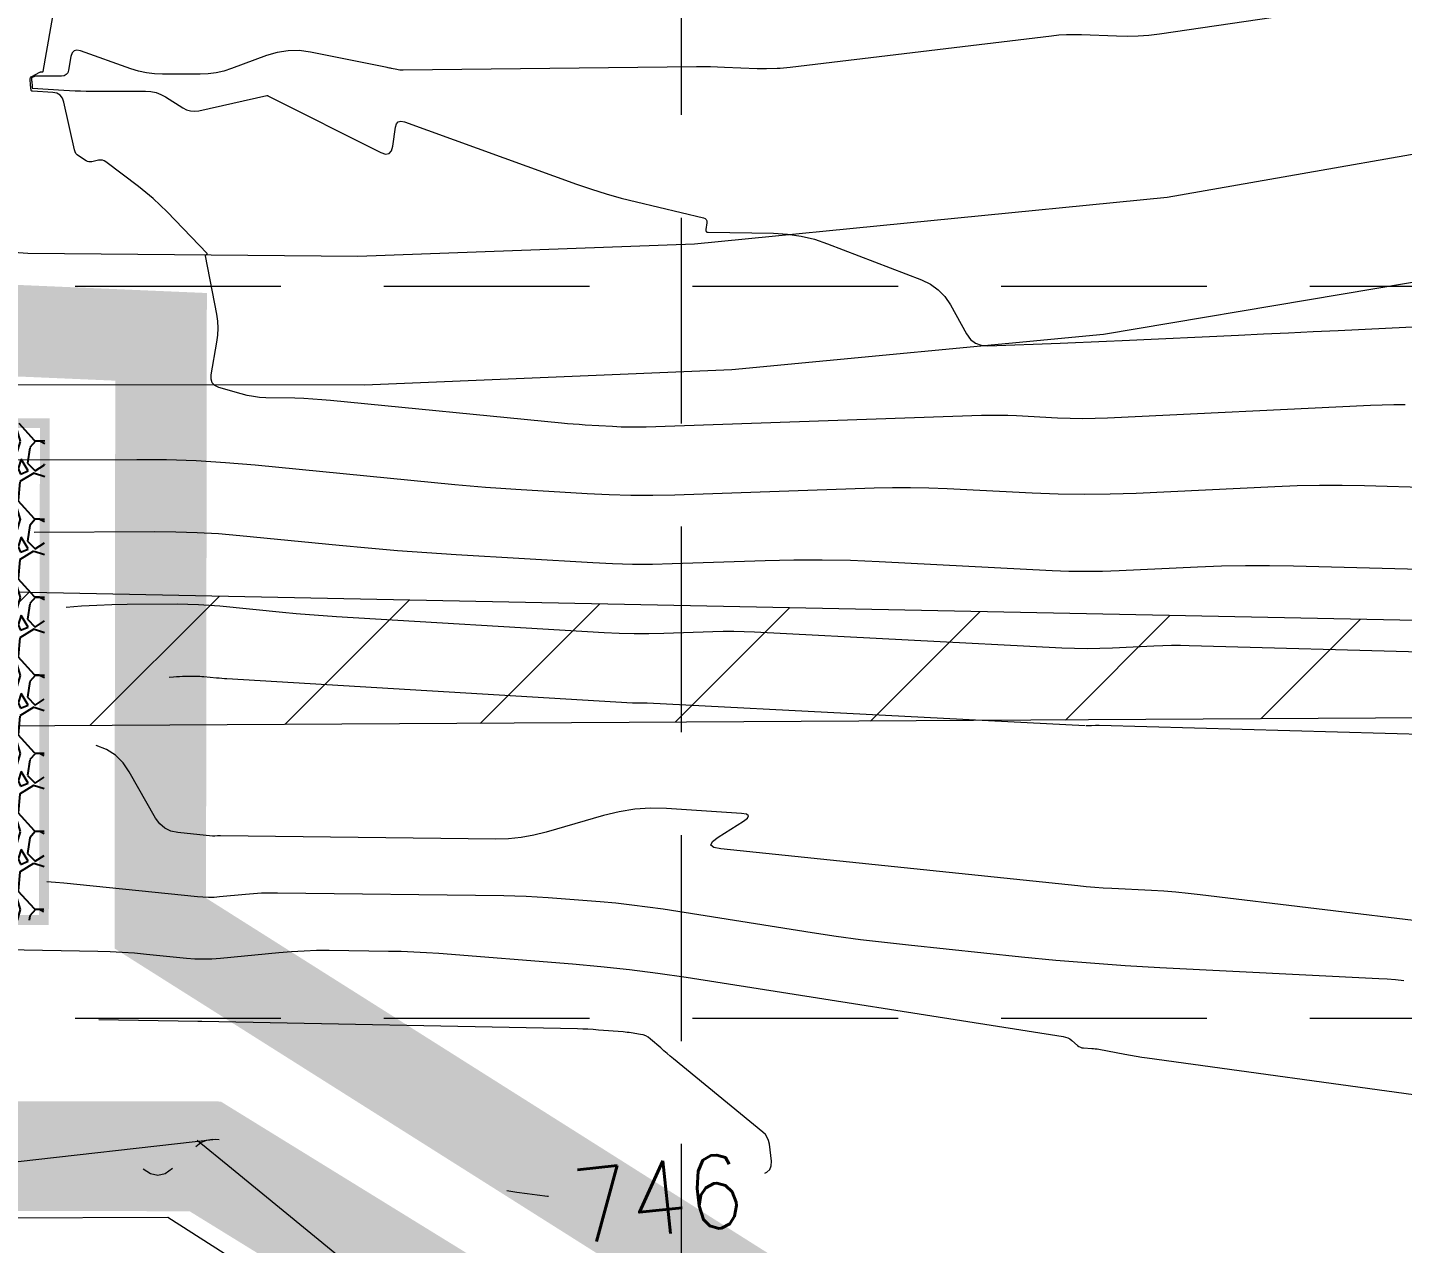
# Model space of a CAD drawing. Header units: feet. Extents: x 46644 to 49208, y 46045 to 47649.
# Drawn here: x 48050.1 to 48125.2, y 47314.5 to 47381 of the extents above; entities that cross this region are included whole.
import ezdxf
from ezdxf.enums import TextEntityAlignment as Align

# ---------------------------------------------------------------- set-up
doc = ezdxf.new("R2010")
doc.units = ezdxf.units.FT
doc.header["$MEASUREMENT"] = 0
for name, pattern in [('ACAD_ISO02W100', [15, 12, -3]), ('DGN Style 3', [33.544038, 23.960027, -9.584011]), ('HIDDEN', [0.375, 0.25, -0.125])]:
    doc.linetypes.add(name, pattern=pattern)
for name, color, linetype, lineweight in [('EC', 35, 'Continuous', 0), ('Level 15', 1, 'Continuous', 0), ('Level 4', 1, 'Continuous', 0), ('LIMITS OF DISTURBANCE', 1, 'HIDDEN', 0), ('PC', 35, 'Continuous', 0), ('WATER', 5, 'Continuous', 0)]:
    doc.layers.add(name, color=color, linetype=linetype, lineweight=lineweight)
for name, color, linetype in [('GRID', 254, 'HIDDEN'), ('LEGEND', 7, 'Continuous'), ('SILT FENCE', 200, 'Continuous')]:
    doc.layers.add(name, color=color, linetype=linetype)
doc.styles.add('Style-STANDARD', font='STANDARD.shx')

msp = doc.modelspace()

# ---------------------------------------------------------------- hatches: boundary and pattern name
at = {"layer": 'LEGEND', "linetype": 'ACAD_ISO02W100'}
h = msp.add_hatch(dxfattribs=at)
h.set_pattern_fill('GRAVEL', color=240, scale=4.266108, angle=90, style=0)
h.set_pattern_definition([(318.0128, (48266.42778, 47028.67128), (38.39497772, -34.12885646), [0.573945, -56.820668]), (274.9697, (48266.85439, 47028.28733), (-4.266070915, 51.19330049), [0.984908, -97.505844]), (222.5104, (48266.9397, 47027.30612), (46.927225, 42.6610404), [0.69447, -68.752733]), (357.2737, (48268.00624, 47025.64234), (-85.32216126, 4.26609101), [0.896898, -88.792886]), (22.8337, (48268.90212, 47025.59968), (-51.19328069, -21.33058226), [0.87948, -87.06859]), (87.2737, (48269.71268, 47025.94097), (-4.26609101, -85.32216126), [0.896898, -88.792886]), (127.6942, (48269.75534, 47026.83685), (42.66103907, -55.45943534), [1.1861, -117.42398]), (162.2553, (48269.0301, 47027.7754), (-93.85435992, 29.862801915), [1.119802, -110.860452]), (211.4296, (48267.96358, 47028.11669), (-55.45938283, -34.12889913), [0.899935, -89.09371]), (265.2364, (48267.19568, 47027.6474), (4.26607188, 46.92719204), [1.027415, -50.34333]), (312.3974, (48267.11035, 47026.62355), (46.92715422, -51.19332736), [1.32867, -131.538508]), (228.8141, (48268.0489, 47029.8658), (-25.59663654, -29.86276857), [0.45349, -44.895855]), (261.4692, (48267.75027, 47029.5245), (8.53224975, 55.45939668), [0.862765, -85.41393]), (315, (48267.6223, 47028.6713), (4.26611, -7e-16), [0.603317, -5.42987]), (293.1986, (48267.11035, 47028.37265), (-8.53222165, 21.33053885), [0.3249, -32.16481]), (21.8014, (48267.2383, 47028.074), (-12.7983252, -4.2661076), [0.459473, -22.514223]), (120.9638, (48267.66495, 47028.2447), (-8.5322266, 12.7983156), [0.746266, -24.129205]), (251.5651, (48267.281, 47028.8846), (4.266101, 8.532218), [0.539624, -12.950995]), (106.3895, (48267.23834, 47025.59968), (-12.7982929, 42.66108938), [0.755954, -74.83967]), (160.3462, (48267.02503, 47026.32492), (46.92719711, -17.06441172), [0.634204, -62.786052]), (23.1986, (48266.4278, 47028.8846), (-21.33053885, -8.53222165), [0.649792, -31.839918]), (73.6105, (48267.02503, 47029.14055), (-12.7982929, -42.66108938), [0.755954, -74.83967]), (69.444, (48269.8833, 47025.5997), (-8.5321989, -21.33054787), [0.728993, -35.72065]), (24.7751, (48270.1393, 47026.28226), (-46.9272026, -21.33050668), [0.610813, -60.470558]), (156.8014, (48270.6939, 47028.92725), (-21.33053885, 8.53222165), [0.649792, -31.839918]), (107.354, (48270.09663, 47029.1832), (17.06440855, -55.45941261), [0.715132, -70.79787]), (159.444, (48270.6939, 47026.83685), (21.33054787, -8.5321989), [0.364496, -36.085148]), (191.3099, (48270.6939, 47028.6713), (-17.0644352, -4.2660979), [0.21753, -21.535437]), (255.9638, (48270.4806, 47028.6286), (4.2660997, 12.7983263), [0.87948, -16.71013]), (276.009, (48270.26727, 47027.7754), (-4.26610509, 42.66107894), [0.81504, -80.68884]), (33.6901, (48268.0489, 47028.2447), (-8.532214, -4.2661137), [0.615267, -14.766403]), (83.1572, (48268.56083, 47028.58596), (8.53225012, 72.52383329), [1.07418, -106.343676]), (150.9454, (48268.6888, 47029.6525), (29.86275764, -17.0644321), [0.43922, -43.48305]), (180, (48268.305, 47029.866), (-4.26611, -4.26611), [0.255966, -4.01014]), (210.2564, (48270.1393, 47027.69007), (29.86276648, 17.06441019), [0.592665, -58.674]), (138.0128, (48269.62736, 47027.39145), (-38.39497772, 34.12885646), [1.14789, -56.246723]), (90, (48268.774, 47028.1593), (-4.26611, 4.26611), [1.10919, -3.15692]), (55.3048, (48268.77414, 47029.26853), (-29.86279273, -42.6610555), [0.67453, -66.778557]), (344.0546, (48269.1581, 47029.8231), (17.0644325, -4.2661075), [0.621154, -30.43658]), (297.646, (48269.75534, 47029.65248), (42.661112905, -81.05603411), [1.011345, -100.12331]), (265.4261, (48270.22461, 47028.7566), (-4.26608582, -55.45940638), [1.069936, -105.92351])])
h.paths.add_polyline_path([(48050.979, 47332.219), (48051.027, 47359.368), (48040.362, 47359.368), (48040.403, 47332.219)])
at = {"layer": 'WATER', "linetype": 'Continuous', "lineweight": 0}
h = msp.add_hatch(dxfattribs=at)
h.set_pattern_fill('ANSI31', color=5, scale=60, style=0)
h.paths.add_polyline_path([(47234.61, 47371.467), (47425.773, 47353.378), (47562.814, 47348.199), (47698.754, 47363.161), (47828.73, 47359.449), (47993.613, 47351.282), (48151.806, 47348.075), (48190.092, 47328.515), (48335.492, 47205.781), (48484.842, 47080.166), (48554.658, 46994.047), (48591.309, 46911.705), (48595.787, 46702.835), (48600.265, 46501.424), (48596.319, 46378.185), (48587.516, 46378.918), (48590.063, 46460.95), (48589.778, 46610.276), (48587.741, 46799.141), (48584.141, 46908.249), (48541.993, 46998.675), (48465.407, 47086.018), (48286.371, 47233.693), (48196.422, 47308.705), (48128.401, 47343.27), (47949.016, 47342.242), (47704.868, 47356.114), (47558.159, 47338.137), (47236.719, 47365.346)])

# ---------------------------------------------------------------- linework, layer by layer
at = {"layer": 'EC', "color": 35, "linetype": 'DGN Style 3', "lineweight": 0}
for p, q in [((48125.161, 47382.587), (48111.949, 47380.64)), ((48050.933, 47378.601), (48051.585, 47382.331)), ((48106.049, 47380.532), (48091.763, 47378.811)), ((48106.459, 47380.573), (48106.049, 47380.532)), ((48106.868, 47380.597), (48106.459, 47380.573)), ((48107.279, 47380.605), (48106.868, 47380.597)), ((48107.69, 47380.596), (48107.279, 47380.605)), ((48109.61, 47380.517), (48107.69, 47380.596)), ((48110.197, 47380.506), (48109.61, 47380.517)), ((48110.782, 47380.523), (48110.197, 47380.506)), ((48111.366, 47380.568), (48110.782, 47380.523)), ((48111.949, 47380.64), (48111.366, 47380.568)), ((48052.454, 47379.417), (48052.322, 47378.665)), ((48052.516, 47379.609), (48052.454, 47379.417)), ((48052.624, 47379.723), (48052.516, 47379.609)), ((48052.777, 47379.761), (48052.624, 47379.723)), ((48052.975, 47379.721), (48052.777, 47379.761)), ((48055.735, 47378.741), (48052.975, 47379.721)), ((48063.141, 47379.462), (48061.224, 47378.751)), ((48063.732, 47379.637), (48063.141, 47379.462)), ((48064.329, 47379.727), (48063.732, 47379.637)), ((48064.933, 47379.732), (48064.329, 47379.727)), ((48065.543, 47379.651), (48064.933, 47379.732)), ((48069.742, 47378.808), (48065.543, 47379.651)), ((48052.322, 47378.665), (48052.277, 47378.523)), ((48056.156, 47378.611), (48055.735, 47378.741)), ((48061.224, 47378.751), (48060.809, 47378.618)), ((48069.802, 47378.796), (48069.742, 47378.808)), ((48069.863, 47378.783), (48069.802, 47378.796)), ((48069.923, 47378.771), (48069.863, 47378.783)), ((48069.983, 47378.758), (48069.923, 47378.771)), ((48070.264, 47378.698), (48069.983, 47378.758)), ((48070.35, 47378.682), (48070.264, 47378.698)), ((48070.437, 47378.67), (48070.35, 47378.682)), ((48070.524, 47378.664), (48070.437, 47378.67)), ((48070.612, 47378.663), (48070.524, 47378.664)), ((48086.644, 47378.846), (48070.612, 47378.663)), ((48087.028, 47378.847), (48086.644, 47378.846)), ((48087.412, 47378.844), (48087.028, 47378.847)), ((48087.796, 47378.835), (48087.412, 47378.844)), ((48088.179, 47378.82), (48087.796, 47378.835)), ((48089.97, 47378.74), (48088.179, 47378.82)), ((48090.095, 47378.735), (48089.97, 47378.74)), ((48090.22, 47378.733), (48090.095, 47378.735)), ((48090.344, 47378.734), (48090.22, 47378.733)), ((48090.469, 47378.737), (48090.344, 47378.734)), ((48091.052, 47378.757), (48090.469, 47378.737)), ((48091.23, 47378.765), (48091.052, 47378.757)), ((48091.408, 47378.776), (48091.23, 47378.765)), ((48091.586, 47378.792), (48091.408, 47378.776)), ((48091.763, 47378.811), (48091.586, 47378.792)), ((48050.225, 47378.147), (48050.227, 47378.204)), ((48050.249, 47377.86), (48050.225, 47378.147)), ((48050.227, 47378.204), (48050.244, 47378.253)), ((48050.244, 47378.253), (48050.276, 47378.294)), ((48050.276, 47378.294), (48050.323, 47378.327)), ((48050.299, 47378.214), (48050.298, 47378.193)), ((48050.298, 47378.193), (48050.304, 47378.121)), ((48050.305, 47378.232), (48050.299, 47378.214)), ((48050.304, 47378.121), (48050.306, 47378.105)), ((48050.317, 47378.246), (48050.305, 47378.232)), ((48050.306, 47378.105), (48050.307, 47378.09)), ((48050.307, 47378.09), (48050.308, 47378.074)), ((48050.308, 47378.074), (48050.309, 47378.058)), ((48050.309, 47378.058), (48050.329, 47377.773)), ((48050.334, 47378.258), (48050.317, 47378.246)), ((48050.323, 47378.327), (48050.756, 47378.554)), ((48050.433, 47378.31), (48050.334, 47378.258)), ((48050.463, 47378.324), (48050.433, 47378.31)), ((48050.494, 47378.333), (48050.463, 47378.324)), ((48050.526, 47378.339), (48050.494, 47378.333)), ((48050.559, 47378.341), (48050.526, 47378.339)), ((48051.938, 47378.342), (48050.559, 47378.341)), ((48050.756, 47378.554), (48050.774, 47378.562)), ((48050.774, 47378.562), (48050.793, 47378.568)), ((48050.793, 47378.568), (48050.813, 47378.572)), ((48050.813, 47378.572), (48050.833, 47378.573)), ((48050.833, 47378.573), (48050.899, 47378.573)), ((48050.899, 47378.573), (48050.912, 47378.575)), ((48050.912, 47378.575), (48050.922, 47378.58)), ((48050.922, 47378.58), (48050.929, 47378.589)), ((48050.929, 47378.589), (48050.933, 47378.601)), ((48052.085, 47378.362), (48051.938, 47378.342)), ((48052.198, 47378.423), (48052.085, 47378.362)), ((48052.277, 47378.523), (48052.198, 47378.423)), ((48056.583, 47378.519), (48056.156, 47378.611)), ((48057.017, 47378.463), (48056.583, 47378.519)), ((48057.457, 47378.445), (48057.017, 47378.463)), ((48059.525, 47378.446), (48057.457, 47378.445)), ((48059.96, 47378.465), (48059.525, 47378.446)), ((48060.388, 47378.522), (48059.96, 47378.465)), ((48060.809, 47378.618), (48060.388, 47378.522)), ((48050.25, 47377.848), (48050.249, 47377.86)), ((48050.251, 47377.836), (48050.25, 47377.848)), ((48050.252, 47377.824), (48050.251, 47377.836)), ((48050.253, 47377.812), (48050.252, 47377.824)), ((48050.257, 47377.756), (48050.253, 47377.812)), ((48050.258, 47377.739), (48050.257, 47377.756)), ((48050.26, 47377.722), (48050.258, 47377.739)), ((48050.262, 47377.705), (48050.26, 47377.722)), ((48050.265, 47377.688), (48050.262, 47377.705)), ((48050.281, 47377.585), (48050.265, 47377.688)), ((48050.288, 47377.559), (48050.281, 47377.585)), ((48050.303, 47377.539), (48050.288, 47377.559)), ((48050.323, 47377.527), (48050.303, 47377.539)), ((48050.35, 47377.522), (48050.323, 47377.527)), ((48050.329, 47377.773), (48050.33, 47377.762)), ((48050.33, 47377.762), (48050.331, 47377.752)), ((48050.331, 47377.752), (48050.332, 47377.742)), ((48050.332, 47377.742), (48050.334, 47377.732)), ((48050.334, 47377.732), (48050.339, 47377.698)), ((48050.339, 47377.698), (48050.341, 47377.692)), ((48050.341, 47377.692), (48050.344, 47377.687)), ((48050.344, 47377.687), (48050.349, 47377.684)), ((48050.349, 47377.684), (48050.355, 47377.683)), ((48051.458, 47377.447), (48050.35, 47377.522)), ((48050.355, 47377.683), (48052.067, 47377.568)), ((48051.683, 47377.402), (48051.458, 47377.447)), ((48051.86, 47377.3), (48051.683, 47377.402)), ((48051.988, 47377.141), (48051.86, 47377.3)), ((48052.067, 47377.568), (48052.373, 47377.55)), ((48052.373, 47377.55), (48052.679, 47377.537)), ((48052.679, 47377.537), (48052.985, 47377.529)), ((48052.985, 47377.529), (48053.292, 47377.526)), ((48053.292, 47377.526), (48054.292, 47377.524)), ((48054.292, 47377.524), (48054.507, 47377.524)), ((48054.507, 47377.524), (48054.721, 47377.523)), ((48054.721, 47377.523), (48054.936, 47377.523)), ((48054.936, 47377.523), (48055.15, 47377.522)), ((48055.15, 47377.522), (48056.535, 47377.519)), ((48056.535, 47377.519), (48056.826, 47377.499)), ((48056.826, 47377.499), (48057.105, 47377.439)), ((48057.105, 47377.439), (48057.373, 47377.339)), ((48057.373, 47377.339), (48057.629, 47377.2)), ((48057.629, 47377.2), (48058.571, 47376.602)), ((48059.442, 47376.449), (48063.154, 47377.273)), ((48063.154, 47377.273), (48063.157, 47377.274)), ((48063.157, 47377.274), (48063.16, 47377.274)), ((48063.16, 47377.274), (48063.163, 47377.275)), ((48063.163, 47377.275), (48063.167, 47377.275)), ((48063.167, 47377.275), (48063.177, 47377.275)), ((48063.177, 47377.275), (48063.18, 47377.275)), ((48063.18, 47377.275), (48063.182, 47377.275)), ((48063.182, 47377.275), (48063.184, 47377.275)), ((48063.184, 47377.275), (48063.186, 47377.275)), ((48063.186, 47377.275), (48063.202, 47377.275)), ((48063.202, 47377.275), (48063.206, 47377.274)), ((48063.206, 47377.274), (48063.209, 47377.274)), ((48063.209, 47377.274), (48063.212, 47377.273)), ((48063.212, 47377.273), (48063.215, 47377.272)), ((48063.215, 47377.272), (48069.402, 47374.161)), ((48052.066, 47376.924), (48051.988, 47377.141)), ((48052.647, 47374.303), (48052.066, 47376.924)), ((48058.571, 47376.602), (48058.777, 47376.496)), ((48058.777, 47376.496), (48058.991, 47376.435)), ((48058.991, 47376.435), (48059.212, 47376.42)), ((48059.212, 47376.42), (48059.442, 47376.449)), ((48070.198, 47375.545), (48070.25, 47375.73)), ((48070.25, 47375.73), (48070.348, 47375.84)), ((48070.348, 47375.84), (48070.491, 47375.876)), ((48070.491, 47375.876), (48070.679, 47375.837)), ((48070.679, 47375.837), (48080.098, 47372.437)), ((48070.059, 47374.508), (48070.198, 47375.545)), ((48052.678, 47374.204), (48052.647, 47374.303)), ((48052.727, 47374.117), (48052.678, 47374.204)), ((48069.402, 47374.161), (48069.658, 47374.075)), ((48069.853, 47374.104), (48069.986, 47374.249)), ((48069.986, 47374.249), (48070.059, 47374.508)), ((48052.792, 47374.042), (48052.727, 47374.117)), ((48052.874, 47373.978), (48052.792, 47374.042)), ((48053.296, 47373.71), (48052.874, 47373.978)), ((48053.365, 47373.675), (48053.296, 47373.71)), ((48053.438, 47373.654), (48053.365, 47373.675)), ((48053.512, 47373.649), (48053.438, 47373.654)), ((48053.59, 47373.659), (48053.512, 47373.649)), ((48053.957, 47373.74), (48053.59, 47373.659)), ((48054.067, 47373.754), (48053.957, 47373.74)), ((48054.172, 47373.743), (48054.067, 47373.754)), ((48054.271, 47373.709), (48054.172, 47373.743)), ((48054.366, 47373.651), (48054.271, 47373.709)), ((48056.139, 47372.311), (48054.366, 47373.651)), ((48069.658, 47374.075), (48069.853, 47374.104)), ((48056.551, 47371.987), (48056.139, 47372.311)), ((48056.95, 47371.646), (48056.551, 47371.987)), ((48080.098, 47372.437), (48080.904, 47372.159)), ((48080.904, 47372.159), (48081.718, 47371.904)), ((48081.718, 47371.904), (48082.539, 47371.673)), ((48057.335, 47371.291), (48056.95, 47371.646)), ((48057.706, 47370.919), (48057.335, 47371.291)), ((48082.539, 47371.673), (48083.366, 47371.464)), ((48083.366, 47371.464), (48087.027, 47370.599)), ((48059.898, 47368.639), (48057.706, 47370.919)), ((48087.027, 47370.599), (48087.12, 47370.562)), ((48087.12, 47370.562), (48087.181, 47370.505)), ((48087.181, 47370.505), (48087.211, 47370.426)), ((48087.211, 47370.426), (48087.209, 47370.327)), ((48087.151, 47369.966), (48087.15, 47369.898)), ((48087.15, 47369.898), (48087.172, 47369.85)), ((48087.209, 47370.327), (48087.151, 47369.966)), ((48087.172, 47369.85), (48087.216, 47369.82)), ((48087.216, 47369.82), (48087.283, 47369.809)), ((48087.283, 47369.809), (48090.856, 47369.753)), ((48090.856, 47369.753), (48091.615, 47369.708)), ((48091.615, 47369.708), (48092.362, 47369.597)), ((48092.362, 47369.597), (48093.095, 47369.421)), ((48093.095, 47369.421), (48093.817, 47369.18)), ((48093.817, 47369.18), (48098.947, 47367.21)), ((48059.807, 47368.537), (48059.811, 47368.553)), ((48059.808, 47368.519), (48059.807, 47368.537)), ((48060.421, 47365.327), (48059.808, 47368.519)), ((48059.811, 47368.553), (48059.82, 47368.566)), ((48059.82, 47368.566), (48059.835, 47368.576)), ((48059.835, 47368.576), (48059.892, 47368.606)), ((48059.892, 47368.606), (48059.902, 47368.613)), ((48059.904, 47368.629), (48059.898, 47368.639)), ((48059.902, 47368.613), (48059.906, 47368.621)), ((48059.906, 47368.621), (48059.904, 47368.629)), ((48098.947, 47367.21), (48099.436, 47366.975)), ((48099.436, 47366.975), (48099.863, 47366.668)), ((48099.863, 47366.668), (48100.227, 47366.289)), ((48100.227, 47366.289), (48100.53, 47365.838)), ((48060.477, 47364.946), (48060.421, 47365.327)), ((48100.53, 47365.838), (48101.416, 47364.249)), ((48060.497, 47364.564), (48060.477, 47364.946)), ((48060.483, 47364.182), (48060.497, 47364.564)), ((48120.362, 47364.376), (48121.724, 47364.441)), ((48121.724, 47364.441), (48128.722, 47364.776)), ((48060.121, 47362.016), (48060.434, 47363.8)), ((48060.434, 47363.8), (48060.483, 47364.182)), ((48101.416, 47364.249), (48101.631, 47363.953)), ((48101.631, 47363.953), (48101.896, 47363.746)), ((48101.896, 47363.746), (48102.211, 47363.628)), ((48102.575, 47363.599), (48106.527, 47363.752)), ((48106.527, 47363.752), (48107.374, 47363.785)), ((48107.374, 47363.785), (48108.221, 47363.82)), ((48108.221, 47363.82), (48109.068, 47363.857)), ((48109.068, 47363.857), (48109.914, 47363.895)), ((48109.914, 47363.895), (48116.274, 47364.186)), ((48116.274, 47364.186), (48117.636, 47364.248)), ((48117.636, 47364.248), (48118.999, 47364.312)), ((48118.999, 47364.312), (48120.362, 47364.376)), ((48102.211, 47363.628), (48102.575, 47363.599)), ((48060.113, 47361.773), (48060.121, 47362.016)), ((48060.181, 47361.577), (48060.113, 47361.773)), ((48060.326, 47361.429), (48060.181, 47361.577)), ((48060.548, 47361.329), (48060.326, 47361.429)), ((48061.762, 47360.973), (48060.548, 47361.329)), ((48062.092, 47360.888), (48061.762, 47360.973)), ((48062.426, 47360.825), (48062.092, 47360.888)), ((48062.762, 47360.785), (48062.426, 47360.825)), ((48063.103, 47360.766), (48062.762, 47360.785)), ((48064.698, 47360.731), (48063.103, 47360.766)), ((48065.186, 47360.715), (48064.698, 47360.731)), ((48065.674, 47360.691), (48065.186, 47360.715)), ((48066.161, 47360.657), (48065.674, 47360.691)), ((48066.647, 47360.614), (48066.161, 47360.657)), ((48079.271, 47359.374), (48066.647, 47360.614)), ((48123.498, 47360.337), (48109.122, 47359.648)), ((48124.129, 47360.362), (48123.498, 47360.337)), ((48124.759, 47360.374), (48124.129, 47360.362)), ((48125.39, 47360.374), (48124.759, 47360.374)), ((48079.592, 47359.344), (48079.271, 47359.374)), ((48079.914, 47359.317), (48079.592, 47359.344)), ((48080.236, 47359.293), (48079.914, 47359.317)), ((48080.558, 47359.272), (48080.236, 47359.293)), ((48082.062, 47359.182), (48080.558, 47359.272)), ((48082.523, 47359.16), (48082.062, 47359.182)), ((48082.984, 47359.149), (48082.523, 47359.16)), ((48083.444, 47359.148), (48082.984, 47359.149)), ((48083.905, 47359.159), (48083.444, 47359.148)), ((48102.227, 47359.786), (48083.905, 47359.159)), ((48102.707, 47359.797), (48102.227, 47359.786)), ((48103.186, 47359.798), (48102.707, 47359.797)), ((48103.666, 47359.789), (48103.186, 47359.798)), ((48104.145, 47359.769), (48103.666, 47359.789)), ((48106.382, 47359.653), (48104.145, 47359.769)), ((48107.067, 47359.627), (48106.382, 47359.653)), ((48107.752, 47359.617), (48107.067, 47359.627)), ((48108.437, 47359.624), (48107.752, 47359.617)), ((48109.122, 47359.648), (48108.437, 47359.624)), ((48056.05, 47357.376), (48049.432, 47357.342)), ((48057.672, 47357.364), (48056.05, 47357.376)), ((48059.292, 47357.31), (48057.672, 47357.364)), ((48060.91, 47357.214), (48059.292, 47357.31)), ((48062.527, 47357.076), (48060.91, 47357.214)), ((48073.443, 47356.004), (48062.527, 47357.076)), ((48074.276, 47355.927), (48073.443, 47356.004)), ((48075.11, 47355.857), (48074.276, 47355.927)), ((48075.945, 47355.795), (48075.11, 47355.857)), ((48076.78, 47355.741), (48075.945, 47355.795)), ((48080.679, 47355.508), (48076.78, 47355.741)), ((48081.873, 47355.45), (48080.679, 47355.508)), ((48083.067, 47355.421), (48081.873, 47355.45)), ((48084.262, 47355.42), (48083.067, 47355.421)), ((48085.457, 47355.447), (48084.262, 47355.42)), ((48096.358, 47355.82), (48085.457, 47355.447)), ((48097.355, 47355.843), (48096.358, 47355.82)), ((48098.351, 47355.845), (48097.355, 47355.843)), ((48099.347, 47355.826), (48098.351, 47355.845)), ((48100.344, 47355.785), (48099.347, 47355.826)), ((48104.992, 47355.545), (48100.344, 47355.785)), ((48106.415, 47355.489), (48104.992, 47355.545)), ((48107.838, 47355.469), (48106.415, 47355.489)), ((48109.261, 47355.484), (48107.838, 47355.469)), ((48110.684, 47355.534), (48109.261, 47355.484)), ((48118.264, 47355.898), (48110.684, 47355.534)), ((48119.487, 47355.945), (48118.264, 47355.898)), ((48120.711, 47355.969), (48119.487, 47355.945)), ((48121.935, 47355.97), (48120.711, 47355.969)), ((48123.159, 47355.948), (48121.935, 47355.97)), ((48128.873, 47355.791), (48123.159, 47355.948)), ((48057.027, 47353.433), (48050.439, 47353.398)), ((48058.194, 47353.424), (48057.027, 47353.433)), ((48059.36, 47353.385), (48058.194, 47353.424)), ((48060.524, 47353.316), (48059.36, 47353.385)), ((48061.687, 47353.217), (48060.524, 47353.316)), ((48067.112, 47352.684), (48061.687, 47353.217)), ((48068.708, 47352.535), (48067.112, 47352.684)), ((48070.306, 47352.401), (48068.708, 47352.535)), ((48071.905, 47352.283), (48070.306, 47352.401)), ((48073.505, 47352.179), (48071.905, 47352.283)), ((48080.975, 47351.733), (48073.505, 47352.179)), ((48082.063, 47351.681), (48080.975, 47351.733)), ((48083.15, 47351.654), (48082.063, 47351.681)), ((48084.238, 47351.653), (48083.15, 47351.654)), ((48085.327, 47351.677), (48084.238, 47351.653)), ((48090.407, 47351.851), (48085.327, 47351.677)), ((48091.962, 47351.888), (48090.407, 47351.851)), ((48093.516, 47351.891), (48091.962, 47351.888)), ((48095.07, 47351.861), (48093.516, 47351.891)), ((48096.625, 47351.797), (48095.07, 47351.861)), ((48106.088, 47351.308), (48096.625, 47351.797)), ((48107.005, 47351.272), (48106.088, 47351.308)), ((48107.923, 47351.259), (48107.005, 47351.272)), ((48108.84, 47351.269), (48107.923, 47351.259)), ((48109.758, 47351.301), (48108.84, 47351.269)), ((48114.04, 47351.507), (48109.758, 47351.301)), ((48115.351, 47351.557), (48114.04, 47351.507)), ((48116.662, 47351.583), (48115.351, 47351.557)), ((48117.974, 47351.584), (48116.662, 47351.583)), ((48119.286, 47351.56), (48117.974, 47351.584)), ((48128.779, 47351.299), (48119.286, 47351.56)), ((48052.199, 47349.321), (48053.031, 47349.386)), ((48053.031, 47349.386), (48053.864, 47349.433)), ((48053.864, 47349.433), (48054.698, 47349.463)), ((48054.698, 47349.463), (48055.532, 47349.476)), ((48055.532, 47349.476), (48058.26, 47349.491)), ((48058.26, 47349.491), (48058.844, 47349.486)), ((48058.844, 47349.486), (48059.428, 47349.467)), ((48059.428, 47349.467), (48060.01, 47349.432)), ((48060.01, 47349.432), (48060.592, 47349.382)), ((48060.592, 47349.382), (48064.027, 47349.045)), ((48064.027, 47349.045), (48064.763, 47348.976)), ((48064.763, 47348.976), (48065.5, 47348.915)), ((48065.5, 47348.915), (48066.237, 47348.86)), ((48066.237, 47348.86), (48066.975, 47348.812)), ((48066.975, 47348.812), (48081.6, 47347.938)), ((48081.6, 47347.938), (48082.417, 47347.899)), ((48082.417, 47347.899), (48083.233, 47347.879)), ((48083.233, 47347.879), (48084.05, 47347.878)), ((48084.05, 47347.878), (48084.868, 47347.896)), ((48084.868, 47347.896), (48087.538, 47347.988)), ((48087.538, 47347.988), (48088.11, 47348.001)), ((48088.11, 47348.001), (48088.682, 47348.002)), ((48088.682, 47348.002), (48089.254, 47347.991)), ((48089.254, 47347.991), (48089.825, 47347.968)), ((48089.825, 47347.968), (48106.627, 47347.1)), ((48106.627, 47347.1), (48107.317, 47347.073)), ((48108.699, 47347.07), (48109.39, 47347.095)), ((48109.39, 47347.095), (48111.646, 47347.203)), ((48111.646, 47347.203), (48112.13, 47347.222)), ((48112.13, 47347.222), (48112.613, 47347.231)), ((48112.613, 47347.231), (48113.097, 47347.232)), ((48113.097, 47347.232), (48113.581, 47347.223)), ((48113.581, 47347.223), (48127.798, 47346.832)), ((48107.317, 47347.073), (48108.008, 47347.063)), ((48108.008, 47347.063), (48108.699, 47347.07)), ((48057.828, 47345.492), (48058.068, 47345.514)), ((48058.068, 47345.514), (48058.232, 47345.526)), ((48058.232, 47345.526), (48058.397, 47345.536)), ((48058.397, 47345.536), (48058.562, 47345.542)), ((48058.562, 47345.542), (48058.726, 47345.544)), ((48058.726, 47345.544), (48059.265, 47345.547)), ((48059.265, 47345.547), (48059.38, 47345.546)), ((48059.38, 47345.546), (48059.495, 47345.542)), ((48059.495, 47345.542), (48059.61, 47345.536)), ((48059.61, 47345.536), (48059.725, 47345.526)), ((48059.725, 47345.526), (48060.403, 47345.459)), ((48060.403, 47345.459), (48060.549, 47345.446)), ((48060.549, 47345.446), (48060.694, 47345.433)), ((48060.694, 47345.433), (48060.84, 47345.423)), ((48060.84, 47345.423), (48060.985, 47345.413)), ((48060.985, 47345.413), (48083.157, 47344.088)), ((48083.475, 47344.084), (48083.736, 47344.093)), ((48083.736, 47344.093), (48083.791, 47344.094)), ((48083.791, 47344.094), (48083.847, 47344.094)), ((48083.847, 47344.094), (48083.903, 47344.093)), ((48083.903, 47344.093), (48083.959, 47344.091)), ((48083.959, 47344.091), (48107.952, 47342.851)), ((48083.157, 47344.088), (48083.236, 47344.084)), ((48083.236, 47344.084), (48083.316, 47344.082)), ((48083.316, 47344.082), (48083.396, 47344.082)), ((48083.396, 47344.082), (48083.475, 47344.084)), ((48107.952, 47342.851), (48108.023, 47342.849)), ((48108.023, 47342.849), (48108.093, 47342.848)), ((48108.093, 47342.848), (48108.164, 47342.848)), ((48108.164, 47342.848), (48108.235, 47342.851)), ((48108.235, 47342.851), (48108.466, 47342.862)), ((48108.466, 47342.862), (48108.515, 47342.864)), ((48108.515, 47342.864), (48108.565, 47342.865)), ((48108.565, 47342.865), (48108.614, 47342.865)), ((48108.614, 47342.865), (48108.664, 47342.864)), ((48108.664, 47342.864), (48127.486, 47342.347)), ((48054.395, 47341.531), (48053.833, 47341.748)), ((48054.885, 47341.221), (48054.395, 47341.531)), ((48055.301, 47340.818), (48054.885, 47341.221)), ((48055.645, 47340.323), (48055.301, 47340.818)), ((48057.078, 47337.794), (48055.645, 47340.323)), ((48082.413, 47338.135), (48081.565, 47337.928)), ((48083.27, 47338.268), (48082.413, 47338.135)), ((48084.136, 47338.324), (48083.27, 47338.268)), ((48085.009, 47338.305), (48084.136, 47338.324)), ((48089.106, 47338.041), (48085.009, 47338.305)), ((48057.305, 47337.477), (48057.078, 47337.794)), ((48057.584, 47337.239), (48057.305, 47337.477)), ((48081.565, 47337.928), (48078.425, 47337.016)), ((48087.826, 47336.744), (48089.213, 47337.62)), ((48089.375, 47337.998), (48089.106, 47338.041)), ((48089.213, 47337.62), (48089.429, 47337.788)), ((48089.483, 47337.913), (48089.375, 47337.998)), ((48089.429, 47337.788), (48089.483, 47337.913)), ((48057.914, 47337.08), (48057.584, 47337.239)), ((48058.295, 47336.999), (48057.914, 47337.08)), ((48060.194, 47336.805), (48058.295, 47336.999)), ((48060.224, 47336.803), (48060.194, 47336.805)), ((48060.255, 47336.802), (48060.224, 47336.803)), ((48060.285, 47336.802), (48060.255, 47336.802)), ((48060.316, 47336.805), (48060.285, 47336.802)), ((48060.459, 47336.819), (48060.316, 47336.805)), ((48060.503, 47336.822), (48060.459, 47336.819)), ((48060.546, 47336.825), (48060.503, 47336.822)), ((48060.59, 47336.826), (48060.546, 47336.825)), ((48060.634, 47336.826), (48060.59, 47336.826)), ((48075.678, 47336.643), (48060.634, 47336.826)), ((48076.375, 47336.66), (48075.678, 47336.643)), ((48077.066, 47336.728), (48076.375, 47336.66)), ((48077.749, 47336.847), (48077.066, 47336.728)), ((48078.425, 47337.016), (48077.749, 47336.847)), ((48087.517, 47336.503), (48087.826, 47336.744)), ((48087.439, 47336.316), (48087.517, 47336.503)), ((48087.592, 47336.183), (48087.439, 47336.316)), ((48087.976, 47336.104), (48087.592, 47336.183)), ((48107.49, 47334.081), (48087.976, 47336.104)), ((48051.606, 47334.272), (48051.136, 47334.305)), ((48052.075, 47334.229), (48051.606, 47334.272)), ((48059.368, 47333.483), (48052.075, 47334.229)), ((48062.003, 47333.619), (48060.584, 47333.48)), ((48062.437, 47333.655), (48062.003, 47333.619)), ((48062.872, 47333.68), (48062.437, 47333.655)), ((48063.308, 47333.692), (48062.872, 47333.68)), ((48063.744, 47333.693), (48063.308, 47333.692)), ((48076.119, 47333.542), (48063.744, 47333.693)), ((48107.954, 47334.036), (48107.49, 47334.081)), ((48108.419, 47333.997), (48107.954, 47334.036)), ((48108.884, 47333.964), (48108.419, 47333.997)), ((48109.35, 47333.938), (48108.884, 47333.964)), ((48111.525, 47333.828), (48109.35, 47333.938)), ((48112.19, 47333.788), (48111.525, 47333.828)), ((48112.855, 47333.737), (48112.19, 47333.788)), ((48113.518, 47333.675), (48112.855, 47333.737)), ((48114.181, 47333.601), (48113.518, 47333.675)), ((48132.461, 47331.395), (48114.181, 47333.601)), ((48059.672, 47333.46), (48059.368, 47333.483)), ((48059.976, 47333.451), (48059.672, 47333.46)), ((48060.28, 47333.458), (48059.976, 47333.451)), ((48060.584, 47333.48), (48060.28, 47333.458)), ((48076.727, 47333.53), (48076.119, 47333.542)), ((48077.334, 47333.507), (48076.727, 47333.53)), ((48077.941, 47333.475), (48077.334, 47333.507)), ((48078.548, 47333.432), (48077.941, 47333.475)), ((48081.377, 47333.209), (48078.548, 47333.432)), ((48082.242, 47333.133), (48081.377, 47333.209)), ((48083.105, 47333.039), (48082.242, 47333.133)), ((48083.966, 47332.929), (48083.105, 47333.039)), ((48084.825, 47332.803), (48083.966, 47332.929)), ((48092.979, 47331.522), (48084.825, 47332.803)), ((48094.291, 47331.324), (48092.979, 47331.522)), ((48095.606, 47331.144), (48094.291, 47331.324)), ((48048.898, 47330.614), (48053.928, 47330.521)), ((48065.198, 47330.543), (48065.885, 47330.563)), ((48065.885, 47330.563), (48066.573, 47330.564)), ((48066.573, 47330.564), (48069.806, 47330.524)), ((48096.924, 47330.981), (48095.606, 47331.144)), ((48098.243, 47330.836), (48096.924, 47330.981)), ((48104.406, 47330.197), (48098.243, 47330.836)), ((48053.928, 47330.521), (48054.596, 47330.502)), ((48054.596, 47330.502), (48055.263, 47330.469)), ((48055.263, 47330.469), (48055.929, 47330.421)), ((48055.929, 47330.421), (48056.594, 47330.36)), ((48056.594, 47330.36), (48058.766, 47330.138)), ((48058.766, 47330.138), (48059.232, 47330.102)), ((48059.232, 47330.102), (48059.697, 47330.09)), ((48059.697, 47330.09), (48060.163, 47330.1)), ((48060.163, 47330.1), (48060.629, 47330.134)), ((48060.629, 47330.134), (48063.826, 47330.446)), ((48063.826, 47330.446), (48064.511, 47330.504)), ((48064.511, 47330.504), (48065.198, 47330.543)), ((48069.806, 47330.524), (48070.499, 47330.51)), ((48070.499, 47330.51), (48071.191, 47330.484)), ((48071.191, 47330.484), (48071.882, 47330.447)), ((48071.882, 47330.447), (48072.573, 47330.398)), ((48072.573, 47330.398), (48079.862, 47329.824)), ((48079.862, 47329.824), (48081.422, 47329.686)), ((48106.294, 47330.014), (48104.406, 47330.197)), ((48108.183, 47329.855), (48106.294, 47330.014)), ((48110.075, 47329.722), (48108.183, 47329.855)), ((48081.422, 47329.686), (48082.978, 47329.518)), ((48082.978, 47329.518), (48084.531, 47329.32)), ((48084.531, 47329.32), (48086.08, 47329.092)), ((48086.08, 47329.092), (48106.699, 47325.852)), ((48111.968, 47329.614), (48110.075, 47329.722)), ((48123.939, 47329.009), (48111.968, 47329.614)), ((48124.4, 47328.981), (48123.939, 47329.009)), ((48124.859, 47328.946), (48124.4, 47328.981)), ((48125.318, 47328.901), (48124.859, 47328.946)), ((48059.384, 47326.668), (48053.975, 47326.768)), ((48059.388, 47326.668), (48059.384, 47326.668)), ((48059.392, 47326.668), (48059.388, 47326.668)), ((48059.396, 47326.668), (48059.392, 47326.668)), ((48059.4, 47326.667), (48059.396, 47326.668)), ((48059.413, 47326.666), (48059.4, 47326.667)), ((48059.416, 47326.666), (48059.413, 47326.666)), ((48059.419, 47326.666), (48059.416, 47326.666)), ((48059.421, 47326.666), (48059.419, 47326.666)), ((48059.424, 47326.666), (48059.421, 47326.666)), ((48059.522, 47326.675), (48059.424, 47326.666)), ((48059.544, 47326.677), (48059.522, 47326.675)), ((48059.567, 47326.678), (48059.544, 47326.677)), ((48059.589, 47326.679), (48059.567, 47326.678)), ((48059.611, 47326.679), (48059.589, 47326.679)), ((48080.138, 47326.264), (48059.611, 47326.679)), ((48080.428, 47326.256), (48080.138, 47326.264)), ((48080.717, 47326.244), (48080.428, 47326.256)), ((48081.006, 47326.227), (48080.717, 47326.244)), ((48081.295, 47326.207), (48081.006, 47326.227)), ((48082.643, 47326.101), (48081.295, 47326.207)), ((48082.752, 47326.091), (48082.643, 47326.101)), ((48082.861, 47326.079), (48082.752, 47326.091)), ((48082.97, 47326.065), (48082.861, 47326.079)), ((48083.078, 47326.049), (48082.97, 47326.065)), ((48083.584, 47325.97), (48083.078, 47326.049)), ((48083.735, 47325.936), (48083.584, 47325.97)), ((48083.876, 47325.882), (48083.735, 47325.936)), ((48084.008, 47325.808), (48083.876, 47325.882)), ((48084.131, 47325.715), (48084.008, 47325.808)), ((48084.696, 47325.224), (48084.131, 47325.715)), ((48106.699, 47325.852), (48106.825, 47325.823)), ((48106.825, 47325.823), (48106.944, 47325.778)), ((48106.944, 47325.778), (48107.055, 47325.716)), ((48107.055, 47325.716), (48107.158, 47325.638)), ((48107.158, 47325.638), (48107.482, 47325.356)), ((48107.482, 47325.356), (48107.555, 47325.303)), ((48107.555, 47325.303), (48107.633, 47325.263)), ((48084.868, 47325.076), (48084.696, 47325.224)), ((48085.042, 47324.928), (48084.868, 47325.076)), ((48085.216, 47324.782), (48085.042, 47324.928)), ((48085.392, 47324.637), (48085.216, 47324.782)), ((48090.274, 47320.631), (48085.392, 47324.637)), ((48107.633, 47325.263), (48107.716, 47325.238)), ((48107.716, 47325.238), (48107.805, 47325.226)), ((48107.805, 47325.226), (48108.255, 47325.202)), ((48108.255, 47325.202), (48108.351, 47325.195)), ((48108.351, 47325.195), (48108.447, 47325.185)), ((48108.447, 47325.185), (48108.542, 47325.172)), ((48108.542, 47325.172), (48108.637, 47325.156)), ((48108.637, 47325.156), (48110.063, 47324.886)), ((48110.063, 47324.886), (48110.369, 47324.83)), ((48110.369, 47324.83), (48110.676, 47324.777)), ((48110.676, 47324.777), (48110.983, 47324.729)), ((48110.983, 47324.729), (48111.291, 47324.685)), ((48111.291, 47324.685), (48127.957, 47322.395)), ((48059.274, 47319.841), (48059.559, 47320.056)), ((48059.559, 47320.056), (48059.868, 47320.191)), ((48059.868, 47320.191), (48060.201, 47320.246)), ((48060.201, 47320.246), (48060.558, 47320.221)), ((48090.413, 47320.494), (48090.274, 47320.631)), ((48090.519, 47320.34), (48090.413, 47320.494)), ((48090.591, 47320.167), (48090.519, 47320.34)), ((48090.631, 47319.977), (48090.591, 47320.167)), ((48090.74, 47319.047), (48090.631, 47319.977)), ((48056.406, 47318.614), (48056.81, 47318.356)), ((48057.606, 47318.373), (48057.999, 47318.649)), ((48090.491, 47318.429), (48090.652, 47318.582)), ((48090.652, 47318.582), (48090.735, 47318.788)), ((48090.735, 47318.788), (48090.74, 47319.047)), ((48056.81, 47318.356), (48057.21, 47318.275)), ((48057.21, 47318.275), (48057.606, 47318.373)), ((48090.375, 47318.379), (48090.491, 47318.429)), ((48076.278, 47317.443), (48076.832, 47317.35)), ((48076.832, 47317.35), (48077.387, 47317.268)), ((48077.387, 47317.268), (48077.944, 47317.196)), ((48077.944, 47317.196), (48078.502, 47317.134)), ((48078.502, 47317.134), (48078.558, 47317.129))]:
    msp.add_line(p, q, dxfattribs=at)
at = {"layer": 'GRID', "color": 252, "linetype": 'HIDDEN', "lineweight": 0, "ltscale": 45}
for p, q in [((48085.803, 47606.853), (48085.803, 46206.677)), ((46685.803, 47366.853), (49165.803, 47366.853)), ((46685.803, 47326.853), (49165.803, 47326.853))]:
    msp.add_line(p, q, dxfattribs=at)
at = {"layer": 'LEGEND', "color": 240, "const_width": 0.533}
msp.add_lwpolyline([(48050.979, 47332.219), (48051.027, 47359.368), (48040.362, 47359.368), (48040.403, 47332.219)], close=True, dxfattribs=at)
at = {"layer": 'Level 15', "color": 7, "linetype": 'Continuous', "lineweight": 0, "flags": 128}
for points in [[(48386.853, 47461.581), (48357.86, 47472.706), (48341.362, 47478.349), (48324.171, 47482.593), (48312.206, 47484.396), (48298.25, 47484.105), (48288.116, 47481.679), (48275.454, 47476.233), (48255.291, 47463.586), (48244.548, 47456.277), (48231.472, 47446.219), (48218.245, 47434.954), (48207.123, 47424.618), (48192.881, 47410.407), (48183.066, 47400.816), (48174.445, 47392.891), (48161.178, 47384.25), (48149.229, 47379.543), (48133.776, 47375.465), (48112.374, 47371.701), (48086.548, 47369.152), (48068.131, 47368.482), (48050.092, 47368.646), (48043.293, 47369.143)], [(48045.587, 47361.492), (48068.495, 47361.476), (48088.574, 47362.306), (48108.891, 47364.246), (48134.872, 47368.607), (48151.068, 47372.809), (48163.28, 47377.561), (48177.521, 47386.513), (48197.792, 47405.479), (48212.623, 47420.255), (48226.35, 47432.83), (48246.262, 47448.876), (48268.51, 47464.094), (48283.09, 47472.204), (48296.564, 47476.766), (48310.428, 47477.531), (48324.047, 47475.618), (48344.114, 47470.2), (48357.635, 47465.444), (48358.511, 47464.956), (48361.359, 47463.168), (48366.255, 47459.429), (48369.102, 47457.841), (48385.521, 47450.86)]]:
    msp.add_lwpolyline(points, dxfattribs=at)
at = {"layer": 'Level 4', "color": 7, "linetype": 'Continuous', "lineweight": 0}
for p, q in [((47339.932, 47312.798), (48057.755, 47315.985)), ((48057.755, 47315.985), (48425.714, 47081.245))]:
    msp.add_line(p, q, dxfattribs=at)
at = {"layer": 'LIMITS OF DISTURBANCE', "color": 1, "linetype": 'HIDDEN', "lineweight": 0, "ltscale": 100, "const_width": 5}
msp.add_lwpolyline([(48545.896, 46901.992), (48530.752, 46965.752), (48438.155, 47091.411), (48057.338, 47332.042), (48057.381, 47364.091), (47988.179, 47367.055), (47993.615, 47462.003), (48019.239, 47548.29), (47922.55, 47572.553), (47894.549, 47389.551), (47873.413, 47386.734), (47887.034, 47366.077), (47882.94, 47325.906), (47684.604, 47325.112)], dxfattribs=at)
at = {"layer": 'PC', "color": 35, "linetype": 'Continuous', "lineweight": 0}
msp.add_line((48021.07, 47315.822), (48060.379, 47320.234), dxfattribs=at)
msp.add_line((48021.07, 47315.822), (48060.379, 47320.234), dxfattribs=at)
at = {"layer": 'PC', "color": 35, "linetype": 'Continuous', "lineweight": 0, "flags": 128}
for points in [[(48059.348, 47320.193), (48061.229, 47318.65), (48066.872, 47314.02)], [(48059.348, 47320.193), (48061.229, 47318.65), (48066.872, 47314.02), (48068.753, 47312.477), (48070.635, 47310.934), (48074.098, 47308.133), (48077.302, 47305.575)]]:
    msp.add_lwpolyline(points, dxfattribs=at)
at = {"layer": 'SILT FENCE', "linetype": 'Continuous', "lineweight": 0, "const_width": 6}
msp.add_lwpolyline([(47960.891, 47337.136), (47964.245, 47319.455), (48059.79, 47319.301), (48271.655, 47188.73), (48433.745, 47086.159), (48525.131, 46962.654), (48558.299, 46824.359), (48553.075, 46411.837), (48553.159, 46409.695), (48334.383, 46390.989), (48041.778, 46578.973), (47979.264, 46521.686)], dxfattribs=at)
at = {"layer": 'WATER', "color": 5, "linetype": 'Continuous', "lineweight": 0}
msp.add_lwpolyline([(47698.754, 47363.161), (47828.73, 47359.449), (47993.613, 47351.282), (48151.806, 47348.075), (48190.092, 47328.515), (48335.492, 47205.781), (48484.842, 47080.166), (48554.658, 46994.047), (48591.309, 46911.705), (48595.787, 46702.835), (48600.265, 46501.424), (48596.319, 46378.185), (48587.516, 46378.918), (48590.063, 46460.95), (48589.778, 46610.276), (48587.741, 46799.141), (48584.141, 46908.249), (48541.993, 46998.675), (48465.407, 47086.018), (48286.371, 47233.693), (48196.422, 47308.705), (48128.401, 47343.27), (47949.016, 47342.242), (47704.868, 47356.114)], dxfattribs=at)

# ---------------------------------------------------------------- texts
at = {"layer": 'EC', "color": 35, "linetype": 'DGN Style 3', "lineweight": 0, "style": 'Style-STANDARD'}
msp.add_text('746', height=4, rotation=6.04167, dxfattribs=at).set_placement((48084.545, 47317.023), align=Align.MIDDLE_CENTER)

doc.saveas('drawing.dxf')
